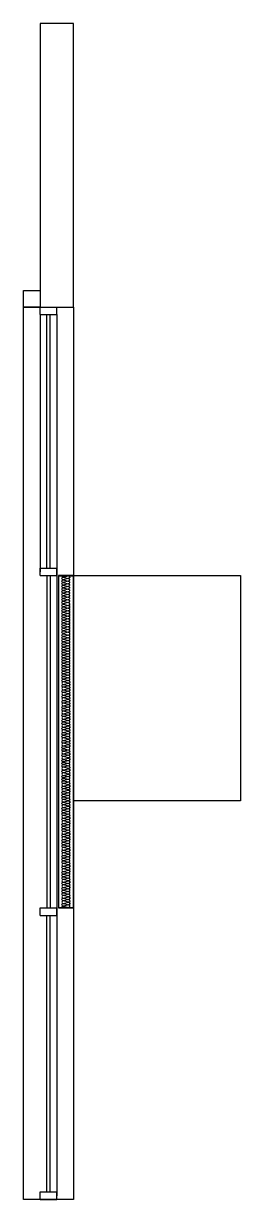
# Model space of a CAD drawing. Header units: feet. Extents: x 1421395 to 1426379, y -945253 to -943919.
# Drawn here: x 1421418.7 to 1421469.3, y -944624.2 to -944349.8 of the extents above; entities that cross this region are included whole.
import ezdxf

# ---------------------------------------------------------------- set-up
doc = ezdxf.new("R2010")
doc.units = ezdxf.units.FT
doc.layers.add('1.PROFILES', color=6, linetype='Continuous', lineweight=35)
for name, color, linetype in [('E--concrete-2', 4, 'Continuous'), ('F--Blockwall', 3, 'Continuous'), ('glazing', 145, 'Continuous'), ('L--windows-1', 1, 'Continuous')]:
    doc.layers.add(name, color=color, linetype=linetype)

# ---------------------------------------------------------------- blocks, each defined once
blk = doc.blocks.new('4th')
at = {"layer": 'F--Blockwall', "elevation": 101.2}
blk.add_lwpolyline([(-472562.9, -374710.1), (-472762.9, -374710.1), (-472762.9, -376410.1), (-472562.9, -376410.1)], close=True, dxfattribs=at)
blk.add_lwpolyline([(-472762.9, -376410.1), (-472862.9, -376410.1), (-472862.9, -376310.1), (-472762.9, -376310.1)], dxfattribs=at)
at = {"layer": 'L--windows-1', "linetype": 'Continuous', "elevation": 101.2}
blk.add_lwpolyline([(-472562.9, -381759.4), (-472862.9, -381759.4), (-472862.9, -376410.1), (-472562.9, -376410.1)], close=True, dxfattribs=at)

msp = doc.modelspace()

# ---------------------------------------------------------------- linework, layer by layer
at = {"color": 6, "lineweight": 0, "extrusion": (-7.30952e-16, 1.25923e-06, 1)}
for p, q in [((1421426.84, -944556.15, 0.04), (1421426.82, -944478.61, 0.04)), ((1421426.91, -944556.08, 0.04), (1421426.89, -944478.68, 0.04)), ((1421430.3, -944556.08, 0.04), (1421430.28, -944478.68, 0.04)), ((1421430.38, -944556.15, 0.04), (1421430.36, -944478.61, 0.04))]:
    msp.add_line(p, q, dxfattribs=at)
at = {"color": 250, "extrusion": (-7.30952e-16, 1.25923e-06, 1)}
for points, elevation in [([(1421429.48, -944479.58, 0.451718), (1421429.13, -944479.27), (1421427.97, -944479.57, -1.135042), (1421427.97, -944478.96), (1421429.13, -944479.26, 0.451718), (1421429.48, -944478.95, 0.137116), (1421429.44, -944478.79, 0.137116)], -1.15), ([(1421429.48, -944480.2, 0.451718), (1421429.13, -944479.89), (1421427.97, -944480.2, -1.135042), (1421427.97, -944479.58), (1421429.13, -944479.88, 0.451718), (1421429.48, -944479.58, 0.137116), (1421429.44, -944479.41, 0.137116)], -1.15), ([(1421429.48, -944480.82, 0.451718), (1421429.13, -944480.51), (1421427.97, -944480.82, -1.135042), (1421427.97, -944480.2), (1421429.13, -944480.51, 0.451718), (1421429.48, -944480.2, 0.137116), (1421429.44, -944480.04, 0.137116)], -1.15), ([(1421427.62, -944478.68, 0.410517), (1421427.97, -944478.95), (1421429.13, -944478.64, -0.451718), (1421429.48, -944478.95, -0.137116), (1421429.44, -944479.11)], -1.15), ([(1421429.48, -944481.44, 0.451718), (1421429.13, -944481.13), (1421427.97, -944481.44, -1.135042), (1421427.97, -944480.82), (1421429.13, -944481.13, 0.451718), (1421429.48, -944480.82, 0.137116), (1421429.44, -944480.66, 0.137116)], -1.15), ([(1421429.48, -944482.07, 0.451718), (1421429.13, -944481.76), (1421427.97, -944482.06, -1.135042), (1421427.97, -944481.45), (1421429.13, -944481.75, 0.451718), (1421429.48, -944481.44, 0.137116), (1421429.44, -944481.28, 0.137116)], -1.15), ([(1421429.48, -944482.69, 0.451718), (1421429.13, -944482.38), (1421427.97, -944482.69, -1.135042), (1421427.97, -944482.07), (1421429.13, -944482.38, 0.451718), (1421429.48, -944482.07, 0.137116), (1421429.44, -944481.9, 0.137116)], -1.15), ([(1421429.48, -944483.31, 0.451718), (1421429.13, -944483), (1421427.97, -944483.31, -1.135042), (1421427.97, -944482.69), (1421429.13, -944483, 0.451718), (1421429.48, -944482.69, 0.137116), (1421429.44, -944482.53, 0.137116)], -1.15), ([(1421429.48, -944483.93, 0.451718), (1421429.13, -944483.63), (1421427.97, -944483.93, -1.135042), (1421427.97, -944483.31), (1421429.13, -944483.62, 0.451718), (1421429.48, -944483.31, 0.137116), (1421429.44, -944483.15, 0.137116)], -1.15), ([(1421429.48, -944484.56, 0.451718), (1421429.13, -944484.25), (1421427.97, -944484.55, -1.135042), (1421427.97, -944483.94), (1421429.13, -944484.24, 0.451718), (1421429.48, -944483.93, 0.137116), (1421429.44, -944483.77, 0.137116)], -1.15), ([(1421429.48, -944485.18, 0.451718), (1421429.13, -944484.87), (1421427.97, -944485.18, -1.135042), (1421427.97, -944484.56), (1421429.13, -944484.87, 0.451718), (1421429.48, -944484.56, 0.137116), (1421429.44, -944484.4, 0.137116)], -1.15), ([(1421429.5, -944485.89, 0.451718), (1421429.14, -944485.58), (1421427.98, -944485.88, -1.135042), (1421427.98, -944485.27), (1421429.14, -944485.57, 0.451718), (1421429.5, -944485.26, 0.137116), (1421429.45, -944485.1, 0.137116)], -1.15), ([(1421429.5, -944486.51, 0.451718), (1421429.14, -944486.2), (1421427.98, -944486.51, -1.135042), (1421427.98, -944485.89), (1421429.14, -944486.2, 0.451718), (1421429.5, -944485.89, 0.137116), (1421429.45, -944485.72, 0.137116)], -1.15), ([(1421429.5, -944487.13, 0.451718), (1421429.14, -944486.82), (1421427.98, -944487.13, -1.135042), (1421427.98, -944486.51), (1421429.14, -944486.82, 0.451718), (1421429.5, -944486.51, 0.137116), (1421429.45, -944486.35, 0.137116)], -1.15), ([(1421429.5, -944487.75, 0.451718), (1421429.14, -944487.45), (1421427.98, -944487.75, -1.135042), (1421427.98, -944487.13), (1421429.14, -944487.44, 0.451718), (1421429.5, -944487.13, 0.137116), (1421429.45, -944486.97, 0.137116)], -1.15), ([(1421429.5, -944488.38, 0.451718), (1421429.14, -944488.07), (1421427.98, -944488.37, -1.135042), (1421427.98, -944487.76), (1421429.14, -944488.06, 0.451718), (1421429.5, -944487.75, 0.137116), (1421429.45, -944487.59, 0.137116)], -1.15), ([(1421429.5, -944489, 0.451718), (1421429.14, -944488.69), (1421427.98, -944489, -1.135042), (1421427.98, -944488.38), (1421429.14, -944488.69, 0.451718), (1421429.5, -944488.38, 0.137116), (1421429.45, -944488.22, 0.137116)], -1.15), ([(1421429.5, -944489.62, 0.451718), (1421429.14, -944489.31), (1421427.98, -944489.62, -1.135042), (1421427.98, -944489), (1421429.14, -944489.31, 0.451718), (1421429.5, -944489, 0.137116), (1421429.45, -944488.84, 0.137116)], -1.15), ([(1421429.5, -944490.25, 0.451718), (1421429.14, -944489.94), (1421427.98, -944490.24, -1.135042), (1421427.98, -944489.62), (1421429.14, -944489.93, 0.451718), (1421429.5, -944489.62, 0.137116), (1421429.45, -944489.46, 0.137116)], -1.15), ([(1421429.5, -944490.87, 0.451718), (1421429.14, -944490.56), (1421427.98, -944490.87, -1.135042), (1421427.98, -944490.25), (1421429.14, -944490.55, 0.451718), (1421429.5, -944490.25, 0.137116), (1421429.45, -944490.08, 0.137116)], -1.15), ([(1421429.5, -944491.49, 0.451718), (1421429.14, -944491.18), (1421427.98, -944491.49, -1.135042), (1421427.98, -944490.87), (1421429.14, -944491.18, 0.451718), (1421429.5, -944490.87, 0.137116), (1421429.45, -944490.71, 0.137116)], -1.15), ([(1421429.5, -944492.11, 0.451718), (1421429.14, -944491.8), (1421427.98, -944492.11, -1.135042), (1421427.98, -944491.49), (1421429.14, -944491.8, 0.451718), (1421429.5, -944491.49, 0.137116), (1421429.45, -944491.33, 0.137116)], -1.15), ([(1421429.51, -944492.82, 0.451718), (1421429.16, -944492.51), (1421427.99, -944492.82, -1.135042), (1421427.99, -944492.2), (1421429.16, -944492.51, 0.451718), (1421429.51, -944492.2, 0.137116), (1421429.46, -944492.04, 0.137116)], -1.15), ([(1421429.51, -944493.44, 0.451718), (1421429.16, -944493.13), (1421427.99, -944493.44, -1.135042), (1421427.99, -944492.82), (1421429.16, -944493.13, 0.451718), (1421429.51, -944492.82, 0.137116), (1421429.46, -944492.66, 0.137116)], -1.15), ([(1421429.51, -944494.07, 0.451718), (1421429.16, -944493.76), (1421427.99, -944494.06, -1.135042), (1421427.99, -944493.44), (1421429.16, -944493.75, 0.451718), (1421429.51, -944493.44, 0.137116), (1421429.46, -944493.28, 0.137116)], -1.15), ([(1421429.51, -944494.69, 0.451718), (1421429.16, -944494.38), (1421427.99, -944494.69, -1.135042), (1421427.99, -944494.07), (1421429.16, -944494.37, 0.451718), (1421429.51, -944494.07, 0.137116), (1421429.46, -944493.9, 0.137116)], -1.15), ([(1421429.51, -944495.31, 0.451718), (1421429.16, -944495), (1421427.99, -944495.31, -1.135042), (1421427.99, -944494.69), (1421429.16, -944495, 0.451718), (1421429.51, -944494.69, 0.137116), (1421429.46, -944494.53, 0.137116)], -1.15), ([(1421429.51, -944495.93, 0.451718), (1421429.16, -944495.62), (1421427.99, -944495.93, -1.135042), (1421427.99, -944495.31), (1421429.16, -944495.62, 0.451718), (1421429.51, -944495.31, 0.137116), (1421429.46, -944495.15, 0.137116)], -1.15), ([(1421429.51, -944496.56, 0.451718), (1421429.16, -944496.25), (1421427.99, -944496.55, -1.135042), (1421427.99, -944495.94), (1421429.16, -944496.24, 0.451718), (1421429.51, -944495.93, 0.137116), (1421429.46, -944495.77, 0.137116)], -1.15), ([(1421429.51, -944497.18, 0.451718), (1421429.16, -944496.87), (1421427.99, -944497.18, -1.135042), (1421427.99, -944496.56), (1421429.16, -944496.86, 0.451718), (1421429.51, -944496.56, 0.137116), (1421429.46, -944496.39, 0.137116)], -1.15), ([(1421429.51, -944497.8, 0.451718), (1421429.16, -944497.49), (1421427.99, -944497.8, -1.135042), (1421427.99, -944497.18), (1421429.16, -944497.49, 0.451718), (1421429.51, -944497.18, 0.137116), (1421429.46, -944497.02, 0.137116)], -1.15), ([(1421429.51, -944498.42, 0.451718), (1421429.16, -944498.12), (1421427.99, -944498.42, -1.135042), (1421427.99, -944497.8), (1421429.16, -944498.11, 0.451718), (1421429.51, -944497.8, 0.137116), (1421429.46, -944497.64, 0.137116)], -1.15), ([(1421429.51, -944499.05, 0.451718), (1421429.16, -944498.74), (1421427.99, -944499.04, -1.135042), (1421427.99, -944498.43), (1421429.16, -944498.73, 0.451718), (1421429.51, -944498.42, 0.137116), (1421429.46, -944498.26, 0.137116)], -1.15), ([(1421429.51, -944499.67, 0.451718), (1421429.16, -944499.36), (1421427.99, -944499.67, -1.135042), (1421427.99, -944499.05), (1421429.16, -944499.36, 0.451718), (1421429.51, -944499.05, 0.137116), (1421429.46, -944498.89, 0.137116)], -1.15), ([(1421429.51, -944500.29, 0.451718), (1421429.16, -944499.98), (1421427.99, -944500.29, -1.135042), (1421427.99, -944499.67), (1421429.16, -944499.98, 0.451718), (1421429.51, -944499.67, 0.137116), (1421429.46, -944499.51, 0.137116)], -1.15), ([(1421429.51, -944500.91, 0.451718), (1421429.16, -944500.61), (1421427.99, -944500.91, -1.135042), (1421427.99, -944500.29), (1421429.16, -944500.6, 0.451718), (1421429.51, -944500.29, 0.137116), (1421429.46, -944500.13, 0.137116)], -1.15), ([(1421429.51, -944501.54, 0.451718), (1421429.16, -944501.23), (1421427.99, -944501.54, -1.135042), (1421427.99, -944500.92), (1421429.16, -944501.22, 0.451718), (1421429.51, -944500.91, 0.137116), (1421429.46, -944500.75, 0.137116)], -1.15), ([(1421429.51, -944502.16, 0.451718), (1421429.16, -944501.85), (1421427.99, -944502.16, -1.135042), (1421427.99, -944501.54), (1421429.16, -944501.85, 0.451718), (1421429.51, -944501.54, 0.137116), (1421429.46, -944501.38, 0.137116)], -1.15), ([(1421429.51, -944502.78, 0.451718), (1421429.16, -944502.47), (1421427.99, -944502.78, -1.135042), (1421427.99, -944502.16), (1421429.16, -944502.47, 0.451718), (1421429.51, -944502.16, 0.137116), (1421429.46, -944502, 0.137116)], -1.15), ([(1421429.51, -944503.41, 0.451718), (1421429.16, -944503.1), (1421427.99, -944503.4, -1.135042), (1421427.99, -944502.79), (1421429.16, -944503.09, 0.451718), (1421429.51, -944502.78, 0.137116), (1421429.46, -944502.62, 0.137116)], -1.15), ([(1421429.51, -944503.41, -0.451718), (1421429.16, -944503.71), (1421427.99, -944503.41, 1.135042), (1421427.99, -944504.03), (1421429.16, -944503.72, -0.451718), (1421429.51, -944504.03, -0.137116), (1421429.46, -944504.19, -0.137116)], -1.15), ([(1421429.51, -944504.65, 0.451718), (1421429.16, -944504.34), (1421427.99, -944504.65, -1.135042), (1421427.99, -944504.03), (1421429.16, -944504.34, 0.451718), (1421429.51, -944504.03, 0.137116), (1421429.46, -944503.87, 0.137116)], -1.15), ([(1421429.51, -944504.65, -0.451718), (1421429.16, -944504.96), (1421427.99, -944504.65, 1.135042), (1421427.99, -944505.27), (1421429.16, -944504.96, -0.451718), (1421429.51, -944505.27, -0.137116), (1421429.46, -944505.44, -0.137116)], -1.15), ([(1421429.51, -944505.9, 0.451718), (1421429.16, -944505.59), (1421427.99, -944505.89, -1.135042), (1421427.99, -944505.28), (1421429.16, -944505.58, 0.451718), (1421429.51, -944505.27, 0.137116), (1421429.46, -944505.11, 0.137116)], -1.15), ([(1421429.51, -944505.9, -0.451718), (1421429.16, -944506.21), (1421427.99, -944505.9, 1.135042), (1421427.99, -944506.52), (1421429.16, -944506.21, -0.451718), (1421429.51, -944506.52, -0.137116), (1421429.46, -944506.68, -0.137116)], -1.15), ([(1421429.51, -944507.14, 0.451718), (1421429.16, -944506.83), (1421427.99, -944507.14, -1.135042), (1421427.99, -944506.52), (1421429.16, -944506.83, 0.451718), (1421429.51, -944506.52, 0.137116), (1421429.46, -944506.36, 0.137116)], -1.15), ([(1421429.51, -944507.14, -0.451718), (1421429.16, -944507.45), (1421427.99, -944507.14, 1.135042), (1421427.99, -944507.76), (1421429.16, -944507.46, -0.451718), (1421429.51, -944507.76, -0.137116), (1421429.46, -944507.93, -0.137116)], -1.15), ([(1421429.51, -944508.39, 0.451718), (1421429.16, -944508.08), (1421427.99, -944508.38, -1.135042), (1421427.99, -944507.77), (1421429.16, -944508.07, 0.451718), (1421429.51, -944507.76, 0.137116), (1421429.46, -944507.6, 0.137116)], -1.15), ([(1421429.51, -944508.39, -0.451718), (1421429.16, -944508.7), (1421427.99, -944508.39, 1.135042), (1421427.99, -944509.01), (1421429.16, -944508.7, -0.451718), (1421429.51, -944509.01, -0.137116), (1421429.46, -944509.17, -0.137116)], -1.15), ([(1421429.51, -944509.63, 0.451718), (1421429.16, -944509.32), (1421427.99, -944509.63, -1.135042), (1421427.99, -944509.01), (1421429.16, -944509.32, 0.451718), (1421429.51, -944509.01, 0.137116), (1421429.46, -944508.85, 0.137116)], -1.15), ([(1421429.51, -944510.26, 0.451718), (1421429.16, -944509.95), (1421427.99, -944510.25, -1.135042), (1421427.99, -944509.64), (1421429.16, -944509.94, 0.451718), (1421429.51, -944509.63, 0.137116), (1421429.46, -944509.47, 0.137116)], -1.15), ([(1421429.51, -944510.26, -0.451718), (1421429.16, -944510.56), (1421427.99, -944510.26, 1.135042), (1421427.99, -944510.88), (1421429.16, -944510.57, -0.451718), (1421429.51, -944510.88, -0.137116), (1421429.46, -944511.04, -0.137116)], -1.15), ([(1421429.51, -944511.5, 0.451718), (1421429.16, -944511.19), (1421427.99, -944511.5, -1.135042), (1421427.99, -944510.88), (1421429.16, -944511.19, 0.451718), (1421429.51, -944510.88, 0.137116), (1421429.46, -944510.72, 0.137116)], -1.15), ([(1421429.51, -944511.5, -0.451718), (1421429.16, -944511.81), (1421427.99, -944511.5, 1.135042), (1421427.99, -944512.12), (1421429.16, -944511.81, -0.451718), (1421429.51, -944512.12, -0.137116), (1421429.46, -944512.28, -0.137116)], -1.15), ([(1421429.51, -944512.75, 0.451718), (1421429.16, -944512.44), (1421427.99, -944512.74, -1.135042), (1421427.99, -944512.13), (1421429.16, -944512.43, 0.451718), (1421429.51, -944512.12, 0.137116), (1421429.46, -944511.96, 0.137116)], -1.15), ([(1421429.51, -944513.37, 0.451718), (1421429.16, -944513.06), (1421427.99, -944513.37, -1.135042), (1421427.99, -944512.75), (1421429.16, -944513.06, 0.451718), (1421429.51, -944512.75, 0.137116), (1421429.46, -944512.58, 0.137116)], -1.15), ([(1421429.51, -944513.37, -0.451718), (1421429.16, -944513.68), (1421427.99, -944513.37, 1.135042), (1421427.99, -944513.99), (1421429.16, -944513.68, -0.451718), (1421429.51, -944513.99, -0.137116), (1421429.46, -944514.15, -0.137116)], -1.15), ([(1421429.51, -944514.61, 0.451718), (1421429.16, -944514.31), (1421427.99, -944514.61, -1.135042), (1421427.99, -944513.99), (1421429.16, -944514.3, 0.451718), (1421429.51, -944513.99, 0.137116), (1421429.46, -944513.83, 0.137116)], -1.15), ([(1421429.51, -944514.61, -0.451718), (1421429.16, -944514.92), (1421427.99, -944514.62, 1.135042), (1421427.99, -944515.23), (1421429.16, -944514.93, -0.451718), (1421429.51, -944515.24, -0.137116), (1421429.46, -944515.4, -0.137116)], -1.15), ([(1421429.51, -944515.86, 0.451718), (1421429.16, -944515.55), (1421427.99, -944515.86, -1.135042), (1421427.99, -944515.24), (1421429.16, -944515.55, 0.451718), (1421429.51, -944515.24, 0.137116), (1421429.46, -944515.08, 0.137116)], -1.15), ([(1421429.51, -944516.48, 0.451718), (1421429.16, -944516.17), (1421427.99, -944516.48, -1.135042), (1421427.99, -944515.86), (1421429.16, -944516.17, 0.451718), (1421429.51, -944515.86, 0.137116), (1421429.46, -944515.7, 0.137116)], -1.15), ([(1421429.51, -944516.48, -0.451718), (1421429.16, -944516.79), (1421427.99, -944516.48, 1.135042), (1421427.99, -944517.1), (1421429.16, -944516.8, -0.451718), (1421429.51, -944517.11, -0.137116), (1421429.46, -944517.27, -0.137116)], -1.15), ([(1421429.51, -944517.73, 0.451718), (1421429.16, -944517.42), (1421427.99, -944517.73, -1.135042), (1421427.99, -944517.11), (1421429.16, -944517.41, 0.451718), (1421429.51, -944517.11, 0.137116), (1421429.46, -944516.94, 0.137116)], -1.15), ([(1421429.51, -944517.73, -0.451718), (1421429.16, -944518.04), (1421427.99, -944517.73, 1.135042), (1421427.99, -944518.35), (1421429.16, -944518.04, -0.451718), (1421429.51, -944518.35, -0.137116), (1421429.46, -944518.51, -0.137116)], -1.15), ([(1421429.51, -944518.97, 0.451718), (1421429.16, -944518.66), (1421427.99, -944518.97, -1.135042), (1421427.99, -944518.35), (1421429.16, -944518.66, 0.451718), (1421429.51, -944518.35, 0.137116), (1421429.46, -944518.19, 0.137116)], -1.15), ([(1421429.51, -944519.6, 0.451718), (1421429.16, -944519.29), (1421427.99, -944519.59, -1.135042), (1421427.99, -944518.98), (1421429.16, -944519.28, 0.451718), (1421429.51, -944518.97, 0.137116), (1421429.46, -944518.81, 0.137116)], -1.15), ([(1421429.51, -944519.6, -0.451718), (1421429.16, -944519.9), (1421427.99, -944519.6, 1.135042), (1421427.99, -944520.22), (1421429.16, -944519.91, -0.451718), (1421429.51, -944520.22, -0.137116), (1421429.46, -944520.38, -0.137116)], -1.15), ([(1421429.51, -944520.84, 0.451718), (1421429.16, -944520.53), (1421427.99, -944520.84, -1.135042), (1421427.99, -944520.22), (1421429.16, -944520.53, 0.451718), (1421429.51, -944520.22, 0.137116), (1421429.46, -944520.06, 0.137116)], -1.15), ([(1421429.51, -944520.84, -0.451718), (1421429.16, -944521.15), (1421427.99, -944520.84, 1.135042), (1421427.99, -944521.46), (1421429.16, -944521.16, -0.451718), (1421429.51, -944521.46, -0.137116), (1421429.46, -944521.63, -0.137116)], -1.15), ([(1421429.51, -944522.09, 0.451718), (1421429.16, -944521.78), (1421427.99, -944522.08, -1.135042), (1421427.99, -944521.47), (1421429.16, -944521.77, 0.451718), (1421429.51, -944521.46, 0.137116), (1421429.46, -944521.3, 0.137116)], -1.15), ([(1421429.51, -944522.71, 0.451718), (1421429.16, -944522.4), (1421427.99, -944522.71, -1.135042), (1421427.99, -944522.09), (1421429.16, -944522.4, 0.451718), (1421429.51, -944522.09, 0.137116), (1421429.46, -944521.93, 0.137116)], -1.15), ([(1421429.51, -944523.33, 0.451718), (1421429.16, -944523.02), (1421427.99, -944523.33, -1.135042), (1421427.99, -944522.71), (1421429.16, -944523.02, 0.451718), (1421429.51, -944522.71, 0.137116), (1421429.46, -944522.55, 0.137116)], -1.15), ([(1421429.51, -944523.33, -0.451718), (1421429.16, -944523.64), (1421427.99, -944523.33, 1.135042), (1421427.99, -944523.95), (1421429.16, -944523.65, -0.451718), (1421429.51, -944523.95, -0.137116), (1421429.46, -944524.12, -0.137116)], -1.15), ([(1421429.51, -944524.58, 0.451718), (1421429.16, -944524.27), (1421427.99, -944524.58, -1.135042), (1421427.99, -944523.96), (1421429.16, -944524.26, 0.451718), (1421429.51, -944523.95, 0.137116), (1421429.46, -944523.79, 0.137116)], -1.15), ([(1421429.51, -944524.58, -0.451718), (1421429.16, -944524.89), (1421427.99, -944524.58, 1.135042), (1421427.99, -944525.2), (1421429.16, -944524.89, -0.451718), (1421429.51, -944525.2, -0.137116), (1421429.46, -944525.36, -0.137116)], -1.15), ([(1421429.51, -944525.82, 0.451718), (1421429.16, -944525.51), (1421427.99, -944525.82, -1.135042), (1421427.99, -944525.2), (1421429.16, -944525.51, 0.451718), (1421429.51, -944525.2, 0.137116), (1421429.46, -944525.04, 0.137116)], -1.15), ([(1421429.51, -944526.45, 0.451718), (1421429.16, -944526.14), (1421427.99, -944526.44, -1.135042), (1421427.99, -944525.83), (1421429.16, -944526.13, 0.451718), (1421429.51, -944525.82, 0.137116), (1421429.46, -944525.66, 0.137116)], -1.15), ([(1421429.51, -944527.07, 0.451718), (1421429.16, -944526.76), (1421427.99, -944527.07, -1.135042), (1421427.99, -944526.45), (1421429.16, -944526.75, 0.451718), (1421429.51, -944526.45, 0.137116), (1421429.46, -944526.28, 0.137116)], -1.15), ([(1421429.51, -944527.07, -0.451718), (1421429.16, -944527.38), (1421427.99, -944527.07, 1.135042), (1421427.99, -944527.69), (1421429.16, -944527.38, -0.451718), (1421429.51, -944527.69, -0.137116), (1421429.46, -944527.85, -0.137116)], -1.15), ([(1421429.51, -944528.31, 0.451718), (1421429.16, -944528), (1421427.99, -944528.31, -1.135042), (1421427.99, -944527.69), (1421429.16, -944528, 0.451718), (1421429.51, -944527.69, 0.137116), (1421429.46, -944527.53, 0.137116)], -1.15), ([(1421429.51, -944528.31, -0.451718), (1421429.16, -944528.62), (1421427.99, -944528.32, 1.135042), (1421427.99, -944528.93), (1421429.16, -944528.63, -0.451718), (1421429.51, -944528.94, -0.137116), (1421429.46, -944529.1, -0.137116)], -1.15), ([(1421429.51, -944529.56, 0.451718), (1421429.16, -944529.25), (1421427.99, -944529.56, -1.135042), (1421427.99, -944528.94), (1421429.16, -944529.25, 0.451718), (1421429.51, -944528.94, 0.137116), (1421429.46, -944528.78, 0.137116)], -1.15), ([(1421429.51, -944530.18, 0.451718), (1421429.16, -944529.87), (1421427.99, -944530.18, -1.135042), (1421427.99, -944529.56), (1421429.16, -944529.87, 0.451718), (1421429.51, -944529.56, 0.137116), (1421429.46, -944529.4, 0.137116)], -1.15), ([(1421429.51, -944530.8, 0.451718), (1421429.16, -944530.5), (1421427.99, -944530.8, -1.135042), (1421427.99, -944530.18), (1421429.16, -944530.49, 0.451718), (1421429.51, -944530.18, 0.137116), (1421429.46, -944530.02, 0.137116)], -1.15), ([(1421429.51, -944530.8, -0.451718), (1421429.16, -944531.11), (1421427.99, -944530.81, 1.135042), (1421427.99, -944531.42), (1421429.16, -944531.12, -0.451718), (1421429.51, -944531.43, -0.137116), (1421429.46, -944531.59, -0.137116)], -1.15), ([(1421429.51, -944532.05, 0.451718), (1421429.16, -944531.74), (1421427.99, -944532.05, -1.135042), (1421427.99, -944531.43), (1421429.16, -944531.74, 0.451718), (1421429.51, -944531.43, 0.137116), (1421429.46, -944531.27, 0.137116)], -1.15), ([(1421429.51, -944532.05, -0.451718), (1421429.16, -944532.36), (1421427.99, -944532.05, 1.135042), (1421427.99, -944532.67), (1421429.16, -944532.36, -0.451718), (1421429.51, -944532.67, -0.137116), (1421429.46, -944532.83, -0.137116)], -1.15), ([(1421429.51, -944533.3, 0.451718), (1421429.16, -944532.99), (1421427.99, -944533.29, -1.135042), (1421427.99, -944532.68), (1421429.16, -944532.98, 0.451718), (1421429.51, -944532.67, 0.137116), (1421429.46, -944532.51, 0.137116)], -1.15), ([(1421429.51, -944533.92, 0.451718), (1421429.16, -944533.61), (1421427.99, -944533.92, -1.135042), (1421427.99, -944533.3), (1421429.16, -944533.6, 0.451718), (1421429.51, -944533.3, 0.137116), (1421429.46, -944533.13, 0.137116)], -1.15), ([(1421429.51, -944534.54, 0.451718), (1421429.16, -944534.23), (1421427.99, -944534.54, -1.135042), (1421427.99, -944533.92), (1421429.16, -944534.23, 0.451718), (1421429.51, -944533.92, 0.137116), (1421429.46, -944533.76, 0.137116)], -1.15), ([(1421429.51, -944534.54, -0.451718), (1421429.16, -944534.85), (1421427.99, -944534.54, 1.135042), (1421427.99, -944535.16), (1421429.16, -944534.85, -0.451718), (1421429.51, -944535.16, -0.137116), (1421429.46, -944535.32, -0.137116)], -1.15), ([(1421429.51, -944535.79, 0.451718), (1421429.16, -944535.48), (1421427.99, -944535.78, -1.135042), (1421427.99, -944535.17), (1421429.16, -944535.47, 0.451718), (1421429.51, -944535.16, 0.137116), (1421429.46, -944535, 0.137116)], -1.15), ([(1421429.51, -944535.79, -0.451718), (1421429.16, -944536.1), (1421427.99, -944535.79, 1.135042), (1421427.99, -944536.41), (1421429.16, -944536.1, -0.451718), (1421429.51, -944536.41, -0.137116), (1421429.46, -944536.57, -0.137116)], -1.15), ([(1421429.51, -944537.03, 0.451718), (1421429.16, -944536.72), (1421427.99, -944537.03, -1.135042), (1421427.99, -944536.41), (1421429.16, -944536.72, 0.451718), (1421429.51, -944536.41, 0.137116), (1421429.46, -944536.25, 0.137116)], -1.15), ([(1421429.51, -944537.65, 0.451718), (1421429.16, -944537.35), (1421427.99, -944537.65, -1.135042), (1421427.99, -944537.03), (1421429.16, -944537.34, 0.451718), (1421429.51, -944537.03, 0.137116), (1421429.46, -944536.87, 0.137116)], -1.15), ([(1421429.51, -944538.28, 0.451718), (1421429.16, -944537.97), (1421427.99, -944538.27, -1.135042), (1421427.99, -944537.66), (1421429.16, -944537.96, 0.451718), (1421429.51, -944537.65, 0.137116), (1421429.46, -944537.49, 0.137116)], 8.04), ([(1421429.51, -944538.28, -0.451718), (1421429.16, -944538.59), (1421427.99, -944538.28, 1.135042), (1421427.99, -944538.9), (1421429.16, -944538.59, -0.451718), (1421429.51, -944538.9, -0.137116), (1421429.46, -944539.06, -0.137116)], 8.04), ([(1421429.51, -944539.52, 0.451718), (1421429.16, -944539.21), (1421427.99, -944539.52, -1.135042), (1421427.99, -944538.9), (1421429.16, -944539.21, 0.451718), (1421429.51, -944538.9, 0.137116), (1421429.46, -944538.74, 0.137116)], 8.04), ([(1421429.51, -944539.52, -0.451718), (1421429.16, -944539.83), (1421427.99, -944539.52, 1.135042), (1421427.99, -944540.14), (1421429.16, -944539.84, -0.451718), (1421429.51, -944540.15, -0.137116), (1421429.46, -944540.31, -0.137116)], 8.04), ([(1421429.51, -944540.77, 0.451718), (1421429.16, -944540.46), (1421427.99, -944540.77, -1.135042), (1421427.99, -944540.15), (1421429.16, -944540.45, 0.451718), (1421429.51, -944540.15, 0.137116), (1421429.46, -944539.98, 0.137116)], 8.04), ([(1421429.51, -944541.39, 0.451718), (1421429.16, -944541.08), (1421427.99, -944541.39, -1.135042), (1421427.99, -944540.77), (1421429.16, -944541.08, 0.451718), (1421429.51, -944540.77, 0.137116), (1421429.46, -944540.61, 0.137116)], 8.04), ([(1421429.51, -944542.01, 0.451718), (1421429.16, -944541.7), (1421427.99, -944542.01, -1.135042), (1421427.99, -944541.39), (1421429.16, -944541.7, 0.451718), (1421429.51, -944541.39, 0.137116), (1421429.46, -944541.23, 0.137116)], 8.04), ([(1421429.51, -944542.01, -0.451718), (1421429.16, -944542.32), (1421427.99, -944542.02, 1.135042), (1421427.99, -944542.63), (1421429.16, -944542.33, -0.451718), (1421429.51, -944542.64, -0.137116), (1421429.46, -944542.8, -0.137116)], 8.04), ([(1421429.51, -944543.26, 0.451718), (1421429.16, -944542.95), (1421427.99, -944543.26, -1.135042), (1421427.99, -944542.64), (1421429.16, -944542.94, 0.451718), (1421429.51, -944542.64, 0.137116), (1421429.46, -944542.47, 0.137116)], 8.04), ([(1421429.51, -944543.26, -0.451718), (1421429.16, -944543.57), (1421427.99, -944543.26, 1.135042), (1421427.99, -944543.88), (1421429.16, -944543.57, -0.451718), (1421429.51, -944543.88, -0.137116), (1421429.46, -944544.04, -0.137116)], 8.04), ([(1421429.51, -944544.5, 0.451718), (1421429.16, -944544.2), (1421427.99, -944544.5, -1.135042), (1421427.99, -944543.88), (1421429.16, -944544.19, 0.451718), (1421429.51, -944543.88, 0.137116), (1421429.46, -944543.72, 0.137116)], 8.04), ([(1421429.51, -944545.13, 0.451718), (1421429.16, -944544.82), (1421427.99, -944545.12, -1.135042), (1421427.99, -944544.51), (1421429.16, -944544.81, 0.451718), (1421429.51, -944544.5, 0.137116), (1421429.46, -944544.34, 0.137116)], 8.04), ([(1421429.51, -944545.75, 0.451718), (1421429.16, -944545.44), (1421427.99, -944545.75, -1.135042), (1421427.99, -944545.13), (1421429.16, -944545.44, 0.451718), (1421429.51, -944545.13, 0.137116), (1421429.46, -944544.97, 0.137116)], 8.04), ([(1421429.51, -944545.75, -0.451718), (1421429.16, -944546.06), (1421427.99, -944545.75, 1.135042), (1421427.99, -944546.37), (1421429.16, -944546.06, -0.451718), (1421429.51, -944546.37, -0.137116), (1421429.46, -944546.53, -0.137116)], 8.04), ([(1421429.51, -944546.99, 0.451718), (1421429.16, -944546.69), (1421427.99, -944546.99, -1.135042), (1421427.99, -944546.37), (1421429.16, -944546.68, 0.451718), (1421429.51, -944546.37, 0.137116), (1421429.46, -944546.21, 0.137116)], 8.04), ([(1421429.51, -944546.99, -0.451718), (1421429.16, -944547.3), (1421427.99, -944547, 1.135042), (1421427.99, -944547.62), (1421429.16, -944547.31, -0.451718), (1421429.51, -944547.62, -0.137116), (1421429.46, -944547.78, -0.137116)], 8.04), ([(1421429.51, -944548.24, 0.451718), (1421429.16, -944547.93), (1421427.99, -944548.24, -1.135042), (1421427.99, -944547.62), (1421429.16, -944547.93, 0.451718), (1421429.51, -944547.62, 0.137116), (1421429.46, -944547.46, 0.137116)], 8.04), ([(1421429.51, -944548.86, 0.451718), (1421429.16, -944548.55), (1421427.99, -944548.86, -1.135042), (1421427.99, -944548.24), (1421429.16, -944548.55, 0.451718), (1421429.51, -944548.24, 0.137116), (1421429.46, -944548.08, 0.137116)], 8.04), ([(1421429.51, -944549.49, 0.451718), (1421429.16, -944549.18), (1421427.99, -944549.48, -1.135042), (1421427.99, -944548.87), (1421429.16, -944549.17, 0.451718), (1421429.51, -944548.86, 0.137116), (1421429.46, -944548.7, 0.137116)], 17.22), ([(1421429.51, -944549.49, -0.451718), (1421429.16, -944549.79), (1421427.99, -944549.49, 1.135042), (1421427.99, -944550.11), (1421429.16, -944549.8, -0.451718), (1421429.51, -944550.11, -0.137116), (1421429.46, -944550.27, -0.137116)], 17.22), ([(1421429.51, -944550.73, 0.451718), (1421429.16, -944550.42), (1421427.99, -944550.73, -1.135042), (1421427.99, -944550.11), (1421429.16, -944550.42, 0.451718), (1421429.51, -944550.11, 0.137116), (1421429.46, -944549.95, 0.137116)], 17.22), ([(1421429.51, -944550.73, -0.451718), (1421429.16, -944551.04), (1421427.99, -944550.73, 1.135042), (1421427.99, -944551.35), (1421429.16, -944551.04, -0.451718), (1421429.51, -944551.35, -0.137116), (1421429.46, -944551.52, -0.137116)], 17.22), ([(1421429.51, -944551.98, 0.451718), (1421429.16, -944551.67), (1421427.99, -944551.97, -1.135042), (1421427.99, -944551.36), (1421429.16, -944551.66, 0.451718), (1421429.51, -944551.35, 0.137116), (1421429.46, -944551.19, 0.137116)], 17.22), ([(1421429.51, -944552.6, 0.451718), (1421429.16, -944552.29), (1421427.99, -944552.6, -1.135042), (1421427.99, -944551.98), (1421429.16, -944552.29, 0.451718), (1421429.51, -944551.98, 0.137116), (1421429.46, -944551.82, 0.137116)], 17.22), ([(1421429.51, -944553.22, 0.451718), (1421429.16, -944552.91), (1421427.99, -944553.22, -1.135042), (1421427.99, -944552.6), (1421429.16, -944552.91, 0.451718), (1421429.51, -944552.6, 0.137116), (1421429.46, -944552.44, 0.137116)], 17.22), ([(1421429.51, -944553.22, -0.451718), (1421429.16, -944553.53), (1421427.99, -944553.22, 1.135042), (1421427.99, -944553.84), (1421429.16, -944553.54, -0.451718), (1421429.51, -944553.84, -0.137116), (1421429.46, -944554.01, -0.137116)], 17.22), ([(1421429.51, -944554.47, 0.451718), (1421429.16, -944554.16), (1421427.99, -944554.46, -1.135042), (1421427.99, -944553.85), (1421429.16, -944554.15, 0.451718), (1421429.51, -944553.84, 0.137116), (1421429.46, -944553.68, 0.137116)], 17.22), ([(1421429.51, -944554.47, -0.451718), (1421429.16, -944554.78), (1421427.99, -944554.47, 1.135042), (1421427.99, -944555.09), (1421429.16, -944554.78, -0.451718), (1421429.51, -944555.09, -0.137116), (1421429.46, -944555.25, -0.137116)], 17.22), ([(1421429.51, -944555.71, 0.451718), (1421429.16, -944555.4), (1421427.99, -944555.71, -1.135042), (1421427.99, -944555.09), (1421429.16, -944555.4, 0.451718), (1421429.51, -944555.09, 0.137116), (1421429.46, -944554.93, 0.137116)], 17.22), ([(1421427.64, -944556.08, -0.504093), (1421427.99, -944555.72), (1421429.16, -944556.02, 0.451718), (1421429.51, -944555.71, 0.137116), (1421429.46, -944555.55)], 17.22), ([(1421429.37, -944556.08, 0.181325), (1421429.16, -944556.03), (1421428.96, -944556.08)], 17.22)]:
    msp.add_lwpolyline(points, format="xyb", dxfattribs=dict(at, elevation=elevation))
at = {"layer": '1.PROFILES', "extrusion": (-7.30952e-16, 1.25923e-06, 1)}
for p, q in [((1421426.82, -944478.61, 0.04), (1421430.36, -944478.61, 0.04)), ((1421426.89, -944478.68, 0.04), (1421430.28, -944478.68, 0.04)), ((1421430.38, -944556.15, 0.04), (1421426.84, -944556.15, 0.04)), ((1421430.3, -944556.08, 0.04), (1421426.91, -944556.08, 0.04))]:
    msp.add_line(p, q, dxfattribs=at)
at = {"layer": 'E--concrete-2', "extrusion": (-6.24309e-13, 1.25923e-06, 1), "elevation": -1.15}
msp.add_lwpolyline([(1421430.37, -944478.61), (1421469.29, -944478.61), (1421469.29, -944531.15), (1421430.37, -944531.15)], close=True, dxfattribs=at)
at = {"layer": 'L--windows-1', "extrusion": (-7.30952e-16, 1.25923e-06, 1)}
for p, q in [((1421422.59, -944417.71, 3.98), (1421422.59, -944415.96, 3.98)), ((1421426.48, -944417.71, 3.98), (1421426.48, -944415.96, 3.98)), ((1421422.59, -944417.71, 3.98), (1421426.48, -944417.71, 3.98)), ((1421422.59, -944417.71, 3.98), (1421422.59, -944477.73, 4)), ((1421424.14, -944476.86, 4), (1421424.14, -944417.71, 3.98)), ((1421424.92, -944476.86, 4), (1421424.92, -944417.71, 3.98)), ((1421426.48, -944417.71, 3.98), (1421426.48, -944623.28, 3.98)), ((1421422.59, -944476.86, 4), (1421426.48, -944476.86, 4)), ((1421422.59, -944478.61, 4), (1421422.59, -944476.86, 4)), ((1421426.48, -944478.61, 4), (1421426.48, -944476.86, 4)), ((1421422.59, -944478.61, 4), (1421426.48, -944478.61, 4)), ((1421424.14, -944478.61, 4), (1421424.14, -944556.15, 0.04)), ((1421424.92, -944478.61, 4), (1421424.92, -944556.15, 0.04)), ((1421422.59, -944556.15, 0.04), (1421426.48, -944556.15, 0.04)), ((1421422.59, -944557.91, 0.04), (1421422.59, -944556.15, 0.04)), ((1421426.48, -944557.91, 0.04), (1421426.48, -944556.15, 0.04)), ((1421422.59, -944557.91, 0.04), (1421426.48, -944557.91, 0.04)), ((1421424.14, -944622.4, 3.98), (1421424.14, -944557.91, 0.04)), ((1421424.92, -944622.4, 3.98), (1421424.92, -944557.91, 0.04)), ((1421422.59, -944622.4, 3.98), (1421426.48, -944622.4, 3.98)), ((1421422.59, -944624.15, 3.98), (1421422.59, -944622.4, 3.98)), ((1421426.48, -944624.15, 3.98), (1421426.48, -944622.4, 3.98)), ((1421422.59, -944624.15, 3.98), (1421426.48, -944624.15, 3.98))]:
    msp.add_line(p, q, dxfattribs=at)

# ---------------------------------------------------------------- block references
at = {"layer": 'glazing', "color": 6, "extrusion": (1.35353e-12, 1.25923e-06, 1), "xscale": 0.03891891879323523, "yscale": 0.03891891879323523, "zscale": 0.03891891879323523}
msp.add_blockref('4th', (1439822.01, -929766.49, -1.15), dxfattribs=at)

doc.saveas('drawing.dxf')
